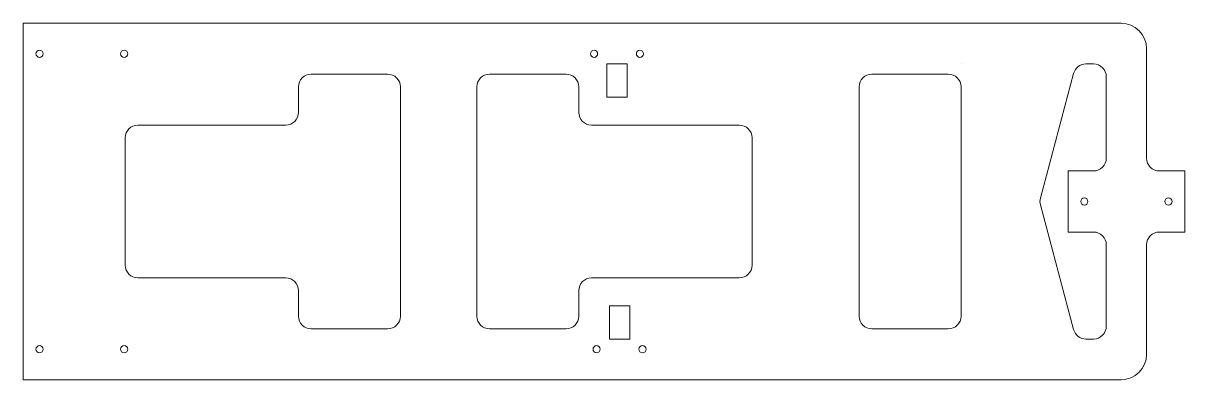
# Model space of a CAD drawing. Header units: millimetres. Extents: x -3 to 453, y 2 to 142.
import ezdxf

# ---------------------------------------------------------------- set-up
doc = ezdxf.new("R2010")
doc.units = ezdxf.units.MM
doc.layers.get('0').update_dxf_attribs({"linetype": 'CONTINUOUS', "lineweight": 0})
doc.layers.add('bearing-holes', color=7, linetype='CONTINUOUS', lineweight=0)

msp = doc.modelspace()

# ---------------------------------------------------------------- linework, layer by layer
for p, q in [((-3, 2), (-3, 142)), ((226, 126), (234, 126)), ((226, 126), (226, 113)), ((234, 126), (234, 113)), ((414.03, 126), (417, 126)), ((110, 122), (140, 122)), ((210, 122), (180, 122)), ((360, 122), (330, 122)), ((409.2, 122.29), (396.16, 73.29)), ((422, 89), (422, 121)), ((105, 117), (105, 107)), ((145, 27), (145, 117)), ((175, 27), (175, 117)), ((215, 117), (215, 107)), ((325, 27), (325, 117)), ((226, 113), (234, 113)), ((42, 102), (100, 102)), ((278, 102), (220, 102)), ((37, 47), (37, 97)), ((283, 47), (283, 97)), ((409.2, 21.71), (396.16, 70.71)), ((422, 23), (422, 55)), ((437.8, 12), (437.8, 55)), ((42, 42), (100, 42)), ((278, 42), (220, 42)), ((105, 37), (105, 27)), ((215, 37), (215, 27)), ((227, 18), (227, 31)), ((227, 31), (235, 31)), ((235, 18), (235, 31)), ((110, 22), (140, 22)), ((210, 22), (180, 22)), ((360, 22), (330, 22)), ((227, 18), (235, 18)), ((414.03, 18), (417, 18))]:
    msp.add_line(p, q)
for centre in [(221, 130), (239, 130), (222, 14), (240, 14)]:
    msp.add_circle(centre, 1.4)
for centre, radius, start, end in [((427.8, 132), 10, 0, 90), ((414.03, 121), 5, 90, 165.0922), ((417, 121), 5, 0, 90), ((110, 117), 5, 90, 180), ((140, 117), 5, 0, 90), ((180, 117), 5, 90, 180), ((210, 117), 5, 360, 90), ((330, 117), 5, 90, 180), ((360, 117), 5, 360, 90), ((100, 107), 5, 270, 0), ((220, 107), 5, 180, 270), ((42, 97), 5, 90, 180), ((278, 97), 5, 360, 90), ((417, 89), 5, 270, 0), ((442.8, 89), 5, 180, 270), ((400.99, 72), 5, 165.0922, 194.9078), ((417, 55), 5, 0, 90), ((442.8, 55), 5, 90, 180), ((42, 47), 5, 180, 270), ((278, 47), 5, 270, 360), ((100, 37), 5, 0, 90), ((220, 37), 5, 90, 180), ((110, 27), 5, 180, 270), ((140, 27), 5, 270, 0), ((180, 27), 5, 180, 270), ((210, 27), 5, 270, 360), ((330, 27), 5, 180, 270), ((360, 27), 5, 270, 360), ((417, 23), 5, 270, 0), ((414.03, 23), 5, 194.9078, 270), ((427.8, 12), 10, 270, 0)]:
    msp.add_arc(centre, radius, start, end)
at = {"layer": 'bearing-holes'}
for p, q in [((-3, 142), (-3, 142)), ((-3, 142), (427.8, 142)), ((437.8, 89), (437.8, 132)), ((365, 126), (365, 126)), ((365, 117), (365, 27)), ((407, 84), (407, 60)), ((407, 84), (417, 84)), ((452.8, 84), (442.8, 84)), ((452.8, 84), (452.8, 60)), ((407, 60), (417, 60)), ((452.8, 60), (442.8, 60)), ((-3, 2), (427.8, 2))]:
    msp.add_line(p, q, dxfattribs=at)
for centre in [(3.4, 130), (36.6, 130), (413.4, 72), (446.4, 72), (3.4, 14), (36.6, 14)]:
    msp.add_circle(centre, 1.4, dxfattribs=at)

doc.saveas('drawing.dxf')
